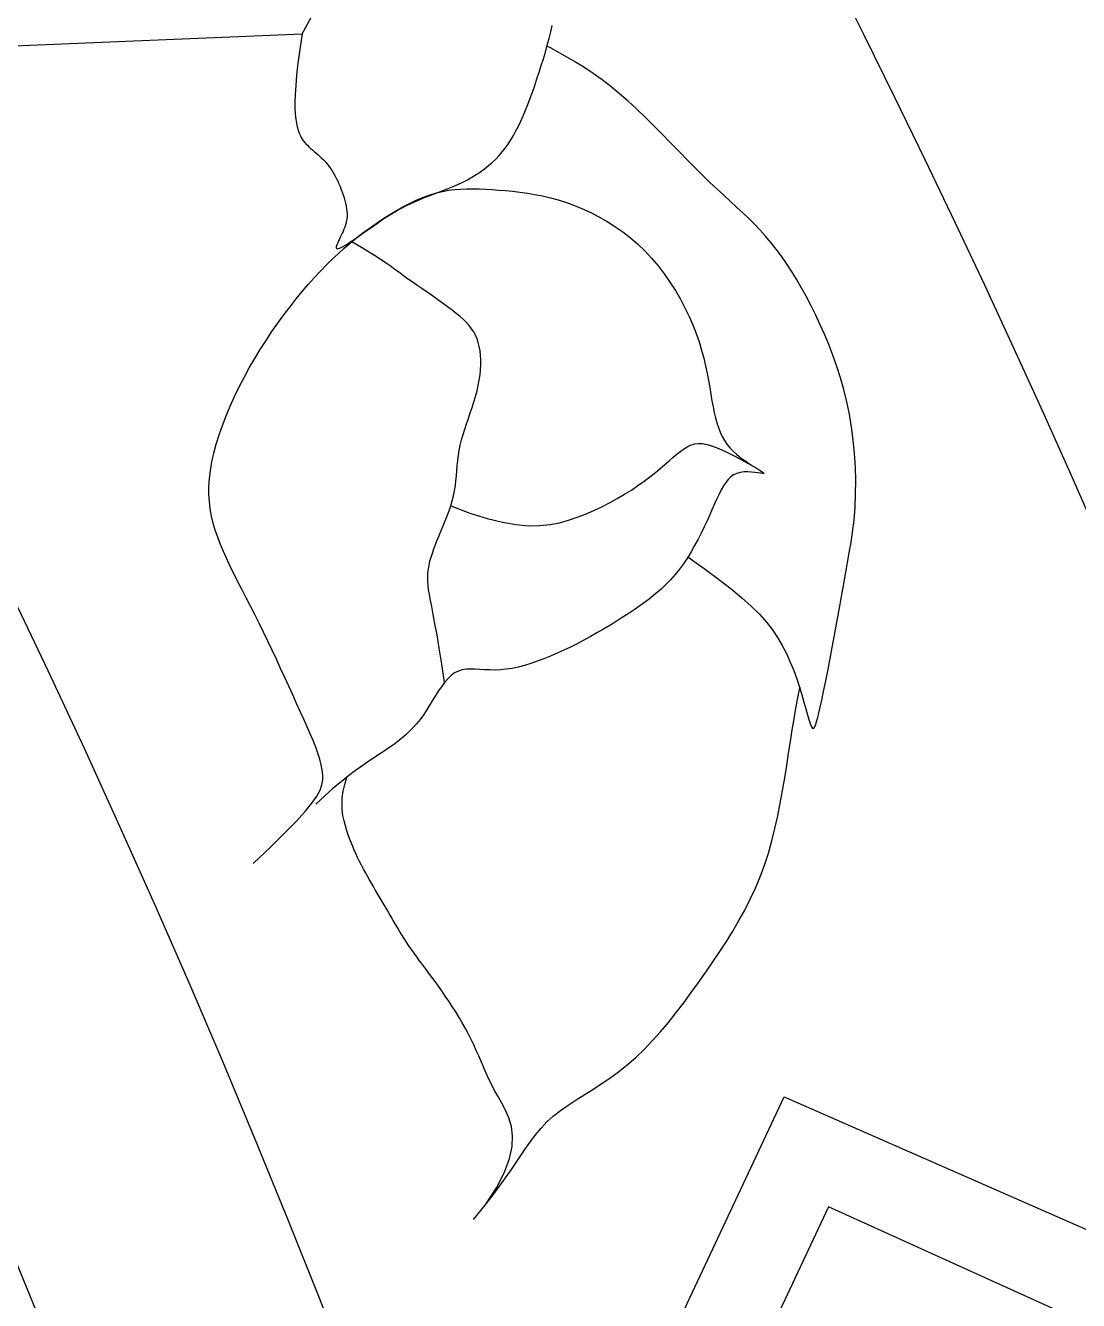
# Model space of a CAD drawing. Header units: feet. Extents: x 0 to 841, y 0 to 594.
# Drawn here: x 659.921 to 661.042, y 136.261 to 137.618 of the extents above; entities that cross this region are included whole.
import ezdxf

# ---------------------------------------------------------------- set-up
doc = ezdxf.new("R2010")
doc.units = ezdxf.units.FT
doc.header["$MEASUREMENT"] = 0
doc.layers.add('LOGO', color=7, linetype='Continuous')

# ---------------------------------------------------------------- blocks, each defined once
blk = doc.blocks.new('YOTA')
h = blk.add_hatch(color=1)
edge = h.paths.add_edge_path()
edge.add_arc((302.8865, 246.9749), 39.995, 0, 360)
edge = h.paths.add_edge_path(flags=16)
edge.add_arc((302.8865, 246.9749), 39.7003, 0, 360)
at = {"color": 2}
for p, q in [((335.7424, 264.2193), (336.7066, 265.9761)), ((333.6303, 264.131), (335.7424, 264.2193))]:
    blk.add_line(p, q, dxfattribs=at)
for points in [[(335.7424, 264.2193), (335.7345, 264.1663), (335.7284, 264.1198), (335.7238, 264.0793), (335.7206, 264.0442), (335.7187, 264.0139), (335.7179, 263.9879), (335.7181, 263.9657), (335.7192, 263.9467), (335.7209, 263.9303), (335.7232, 263.9161), (335.726, 263.9035), (335.7291, 263.8923), (335.7326, 263.8824), (335.7364, 263.8736), (335.7406, 263.8658), (335.7451, 263.8588), (335.7498, 263.8525), (335.7549, 263.8467), (335.7601, 263.8412), (335.7656, 263.836), (335.7713, 263.8308), (335.7772, 263.8257), (335.7831, 263.8205), (335.7892, 263.8153), (335.7953, 263.81), (335.8014, 263.8046), (335.8074, 263.799), (335.8134, 263.7931), (335.8192, 263.7871), (335.8249, 263.7807), (335.8303, 263.774), (335.8356, 263.767), (335.8407, 263.7597), (335.8455, 263.7521), (335.8502, 263.7442), (335.8547, 263.736), (335.8591, 263.7276), (335.8633, 263.719), (335.8673, 263.7101), (335.8712, 263.701), (335.8749, 263.6918), (335.8785, 263.6824), (335.8818, 263.6729), (335.8849, 263.6633), (335.8876, 263.6538), (335.8899, 263.6444), (335.8919, 263.6351), (335.8933, 263.626), (335.8943, 263.6171), (335.8947, 263.6085), (335.8946, 263.6002), (335.8939, 263.5923), (335.8927, 263.5847), (335.891, 263.5773), (335.889, 263.5701), (335.8867, 263.5631), (335.884, 263.5562), (335.8812, 263.5494), (335.8781, 263.5427), (335.875, 263.5361), (335.8718, 263.5295), (335.8686, 263.523), (335.8657, 263.5167), (335.8631, 263.5108), (335.8609, 263.5055), (335.8593, 263.5007), (335.8584, 263.4967), (335.8584, 263.4936), (335.8594, 263.4914), (335.8615, 263.4904), (335.8648, 263.4907), (335.8693, 263.492), (335.8749, 263.4946), (335.8816, 263.4981), (335.8894, 263.5027), (335.8982, 263.5082), (335.9079, 263.5146), (335.9184, 263.5218), (335.9299, 263.5297), (335.9421, 263.5383), (335.955, 263.5475), (335.9686, 263.5572), (335.9829, 263.5673), (335.9977, 263.5776), (336.0131, 263.588), (336.0289, 263.5984), (336.0452, 263.6086), (336.0619, 263.6185), (336.0789, 263.628), (336.0962, 263.637), (336.1137, 263.6453), (336.1313, 263.6531), (336.1491, 263.6604), (336.1669, 263.6674), (336.1846, 263.6742), (336.2023, 263.6808), (336.2198, 263.6875), (336.2371, 263.6942), (336.2541, 263.7012), (336.2708, 263.7085), (336.287, 263.7162), (336.3028, 263.7244), (336.3182, 263.7331), (336.333, 263.7422), (336.3474, 263.7517), (336.3612, 263.7617), (336.3744, 263.7722), (336.3871, 263.7832), (336.3991, 263.7946), (336.4105, 263.8066), (336.4213, 263.819), (336.4315, 263.832), (336.4411, 263.8455), (336.4503, 263.8597), (336.4591, 263.8745), (336.4676, 263.89), (336.4758, 263.9063), (336.4838, 263.9234), (336.4918, 263.9414), (336.4997, 263.9603), (336.5076, 263.98), (336.5154, 264.0006), (336.5233, 264.0219), (336.531, 264.0438), (336.5386, 264.0661), (336.5461, 264.0888), (336.5534, 264.1117), (336.5604, 264.1347), (336.5672, 264.1576), (336.5736, 264.1805), (336.5797, 264.2031), (336.5854, 264.2255), (336.5907, 264.2477)], [(337.6009, 262.4783), (337.6028, 262.4874), (337.6093, 262.5277), (337.6142, 262.5699), (337.6176, 262.6135), (337.6195, 262.6583), (337.6198, 262.7038), (337.6186, 262.7496), (337.6159, 262.7955), (337.6116, 262.8409), (337.6057, 262.8855), (337.5982, 262.929), (337.5894, 262.9713), (337.5792, 263.0125), (337.5678, 263.0525), (337.5554, 263.0913), (337.5422, 263.1289), (337.5281, 263.1654), (337.5135, 263.2006), (337.4983, 263.2347), (337.4829, 263.2675), (337.4672, 263.2992), (337.4513, 263.3297), (337.4351, 263.359), (337.4187, 263.3872), (337.4021, 263.4142), (337.3851, 263.4401), (337.3678, 263.4649), (337.3503, 263.4887), (337.3323, 263.5114), (337.3141, 263.533), (337.2954, 263.5537), (337.2763, 263.5736), (337.2568, 263.5931), (337.2366, 263.6123), (337.2159, 263.6316), (337.1945, 263.6513), (337.1723, 263.6717), (337.1493, 263.6929), (337.1255, 263.7154), (337.1007, 263.7393), (337.0749, 263.7649), (337.0483, 263.7918), (337.021, 263.8198), (336.993, 263.8486), (336.9645, 263.8776), (336.9356, 263.9067), (336.9064, 263.9355), (336.8771, 263.9635), (336.8478, 263.9905), (336.8186, 264.0162), (336.7895, 264.0402), (336.76, 264.0629), (336.7295, 264.0847), (336.6975, 264.1059), (336.6634, 264.127), (336.6265, 264.1483), (336.5864, 264.1702), (336.5727, 264.1774)], [(335.5767, 261.4052), (335.6349, 261.461), (335.6829, 261.5084), (335.7217, 261.5482), (335.7522, 261.5817), (335.7753, 261.6097), (335.7919, 261.6334), (335.8031, 261.6537), (335.8096, 261.6718), (335.8125, 261.6886), (335.8127, 261.7051), (335.8109, 261.7224), (335.8075, 261.7405), (335.8026, 261.7595), (335.7962, 261.7794), (335.7886, 261.8003), (335.7799, 261.8222), (335.7701, 261.8452), (335.7595, 261.8693), (335.7481, 261.8945), (335.7361, 261.921), (335.7236, 261.9485), (335.7106, 261.9772), (335.6973, 262.0066), (335.6836, 262.0367), (335.6696, 262.0672), (335.6554, 262.0981), (335.6409, 262.129), (335.6263, 262.1597), (335.6116, 262.1902), (335.5969, 262.2202), (335.5821, 262.2495), (335.5674, 262.2781), (335.5529, 262.3062), (335.5387, 262.3336), (335.5249, 262.3605), (335.5116, 262.3868), (335.4989, 262.4127), (335.4869, 262.4381), (335.4757, 262.463), (335.4655, 262.4876), (335.4562, 262.5118), (335.4481, 262.5358), (335.4412, 262.5597), (335.4355, 262.5837), (335.4311, 262.608), (335.4281, 262.6326), (335.4265, 262.6578), (335.4265, 262.6837), (335.4281, 262.7105), (335.4314, 262.7382), (335.4364, 262.7671), (335.4431, 262.797), (335.4514, 262.8278), (335.4611, 262.8592), (335.4722, 262.8912), (335.4846, 262.9236), (335.4983, 262.9563), (335.5131, 262.989), (335.5289, 263.0217), (335.5456, 263.0541), (335.5632, 263.0863), (335.5815, 263.1179), (335.6005, 263.1491), (335.6201, 263.1796), (335.64, 263.2094), (335.6603, 263.2384), (335.6808, 263.2666), (335.7014, 263.2938), (335.722, 263.32), (335.7426, 263.345), (335.7629, 263.3689), (335.7831, 263.3917), (335.8033, 263.4134), (335.8235, 263.4342), (335.8437, 263.4542), (335.8641, 263.4733), (335.8848, 263.4918), (335.9057, 263.5096), (335.927, 263.5269), (335.9487, 263.5438), (335.9709, 263.5603), (335.9935, 263.5763), (336.0165, 263.5917), (336.0395, 263.6064), (336.0627, 263.6203), (336.0859, 263.6333), (336.1089, 263.6451), (336.1317, 263.6558), (336.1542, 263.6652), (336.1762, 263.6731), (336.1976, 263.6796), (336.2187, 263.6847), (336.2394, 263.6885), (336.26, 263.6912), (336.2805, 263.6928), (336.3011, 263.6936), (336.3218, 263.6937), (336.3429, 263.6932), (336.3644, 263.6922), (336.3865, 263.6909), (336.4092, 263.6894), (336.4326, 263.6876), (336.4566, 263.6853), (336.4811, 263.6825), (336.5062, 263.679), (336.5318, 263.6747), (336.5579, 263.6695), (336.5843, 263.6633), (336.6112, 263.656), (336.6384, 263.6474), (336.6659, 263.6374), (336.6936, 263.626), (336.7213, 263.6132), (336.7489, 263.599), (336.7763, 263.5833), (336.8032, 263.5662), (336.8297, 263.5476), (336.8555, 263.5275), (336.8805, 263.5059), (336.9046, 263.4828), (336.9276, 263.4583), (336.9495, 263.4324), (336.9702, 263.4054), (336.9897, 263.3775), (337.008, 263.3489), (337.025, 263.3199), (337.0406, 263.2905), (337.0548, 263.2611), (337.0675, 263.2318), (337.0788, 263.2029), (337.0885, 263.1745), (337.0969, 263.1467), (337.1042, 263.1196), (337.1103, 263.0933), (337.1157, 263.0677), (337.1204, 263.0431), (337.1246, 263.0194), (337.1284, 262.9967), (337.1321, 262.975), (337.1359, 262.9545), (337.1398, 262.9352), (337.1441, 262.917), (337.1488, 262.8999), (337.1541, 262.8837), (337.16, 262.8685), (337.1667, 262.8541), (337.1744, 262.8405), (337.1831, 262.8276), (337.1929, 262.8153), (337.204, 262.8035), (337.2164, 262.7923), (337.2297, 262.7816), (337.2434, 262.7717), (337.257, 262.7625), (337.27, 262.7542), (337.2819, 262.7468), (337.2922, 262.7405), (337.3004, 262.7354), (337.306, 262.7316), (337.3086, 262.7292), (337.3077, 262.7281), (337.3037, 262.7281), (337.297, 262.729), (337.2882, 262.7303), (337.2777, 262.7317), (337.266, 262.7329), (337.2536, 262.7335), (337.2409, 262.7332), (337.2284, 262.7317), (337.2166, 262.7286), (337.2058, 262.7236), (337.196, 262.7168), (337.1871, 262.7082), (337.1788, 262.698), (337.1709, 262.6863), (337.1634, 262.673), (337.1561, 262.6584), (337.1486, 262.6425), (337.141, 262.6254), (337.1331, 262.6071), (337.1246, 262.5879), (337.1155, 262.5679), (337.1059, 262.5472), (337.0957, 262.5262), (337.0849, 262.505), (337.0735, 262.4837), (337.0615, 262.4627), (337.0488, 262.4422), (337.0356, 262.4222), (337.0216, 262.4032), (337.007, 262.3851), (336.9918, 262.3679), (336.9759, 262.3516), (336.9594, 262.3361), (336.9423, 262.3211), (336.9246, 262.3067), (336.9064, 262.2928), (336.8876, 262.2791), (336.8682, 262.2657), (336.8483, 262.2524), (336.8279, 262.2391), (336.807, 262.2259), (336.7857, 262.2128), (336.764, 262.1999), (336.7421, 262.1872), (336.7199, 262.1747), (336.6975, 262.1626), (336.6749, 262.1508), (336.6523, 262.1395), (336.6296, 262.1286), (336.6069, 262.1182), (336.5843, 262.1084), (336.5619, 262.0994), (336.5397, 262.0911), (336.5178, 262.0836), (336.4963, 262.0771), (336.4752, 262.0716), (336.4546, 262.0672), (336.4346, 262.064), (336.4152, 262.0621), (336.3966, 262.0615), (336.3786, 262.0618), (336.3614, 262.0627), (336.3449, 262.0637), (336.329, 262.0646), (336.3138, 262.0648), (336.2993, 262.064), (336.2855, 262.0618), (336.2723, 262.0578), (336.2597, 262.0516), (336.2477, 262.0429), (336.2363, 262.032), (336.2253, 262.0192), (336.2147, 262.0049), (336.2042, 261.9894), (336.194, 261.9732), (336.1838, 261.9566), (336.1736, 261.9399), (336.1632, 261.9235), (336.1526, 261.9078), (336.1417, 261.893), (336.1305, 261.8792), (336.1188, 261.8662), (336.1066, 261.8538), (336.0939, 261.8419), (336.0805, 261.8305), (336.0666, 261.8193), (336.0519, 261.8083), (336.0365, 261.7973), (336.0203, 261.7861), (336.0031, 261.7748), (335.985, 261.7628), (335.9658, 261.7499), (335.9453, 261.7358), (335.9234, 261.7202), (335.9, 261.7026), (335.8749, 261.6828), (335.8481, 261.6604), (335.8194, 261.6352), (335.7887, 261.6067)], [(336.2253, 262.0192), (336.216, 262.0819), (336.2076, 262.1354), (336.1999, 262.1806), (336.193, 262.2186), (336.187, 262.2502), (336.1818, 262.2766), (336.1774, 262.2986), (336.1738, 262.3172), (336.1712, 262.3335), (336.1694, 262.3483), (336.1684, 262.3625), (336.1684, 262.3765), (336.1691, 262.3901), (336.1706, 262.4037), (336.1729, 262.4171), (336.1759, 262.4307), (336.1796, 262.4444), (336.184, 262.4583), (336.189, 262.4726), (336.1946, 262.4873), (336.2007, 262.5025), (336.2072, 262.5182), (336.214, 262.5343), (336.2209, 262.5507), (336.2278, 262.5674), (336.2344, 262.5843), (336.2407, 262.6014), (336.2465, 262.6185), (336.2516, 262.6357), (336.2559, 262.6528), (336.2594, 262.6698), (336.262, 262.6868), (336.2641, 262.7037), (336.2657, 262.7206), (336.2672, 262.7375), (336.2687, 262.7545), (336.2704, 262.7716), (336.2724, 262.7889), (336.2751, 262.8063), (336.2785, 262.8239), (336.2828, 262.8418), (336.288, 262.8599), (336.2937, 262.8781), (336.2998, 262.8965), (336.3063, 262.9151), (336.3127, 262.9336), (336.3191, 262.9522), (336.3252, 262.9708), (336.3308, 262.9894), (336.3358, 263.0079), (336.3399, 263.0262), (336.3433, 263.0444), (336.3458, 263.0622), (336.3474, 263.0798), (336.3483, 263.0968), (336.3483, 263.1133), (336.3474, 263.1293), (336.3457, 263.1445), (336.3432, 263.1589), (336.3398, 263.1725), (336.3356, 263.1852), (336.3305, 263.1971), (336.3244, 263.2084), (336.3173, 263.2192), (336.3092, 263.2297), (336.2999, 263.2399), (336.2895, 263.2502), (336.2779, 263.2606), (336.2651, 263.2712), (336.2509, 263.2823), (336.2354, 263.2939), (336.2189, 263.306), (336.2016, 263.3183), (336.184, 263.3307), (336.1662, 263.343), (336.1486, 263.3552), (336.1315, 263.367), (336.1153, 263.3782), (336.1002, 263.3888), (336.0865, 263.3985), (336.0744, 263.4073), (336.0633, 263.4156), (336.0523, 263.4237), (336.0406, 263.4321), (336.0275, 263.4413), (336.012, 263.4517), (335.9935, 263.4638), (335.971, 263.4779), (335.9439, 263.4945), (335.9111, 263.5141)], [(336.2465, 262.6185), (336.3114, 262.594), (336.3696, 262.5756), (336.4216, 262.5627), (336.4683, 262.5547), (336.5103, 262.5511), (336.5483, 262.5514), (336.583, 262.5549), (336.6152, 262.5611), (336.6455, 262.5695), (336.6746, 262.5795), (336.7032, 262.5906), (336.7311, 262.6027), (336.7585, 262.6155), (336.785, 262.629), (336.8107, 262.643), (336.8353, 262.6574), (336.8589, 262.672), (336.8813, 262.6869), (336.9024, 262.7017), (336.922, 262.7165), (336.9402, 262.7309), (336.9571, 262.745), (336.9727, 262.7586), (336.9873, 262.7714), (337.001, 262.7834), (337.014, 262.7944), (337.0265, 262.8042), (337.0386, 262.8127), (337.0504, 262.8197), (337.0622, 262.8251), (337.0741, 262.8287), (337.0868, 262.8303), (337.1006, 262.8297), (337.1164, 262.8267), (337.1345, 262.8211), (337.1556, 262.8127), (337.1804, 262.8012), (337.2093, 262.7866), (337.2429, 262.7685), (337.2819, 262.7468)], [(337.0509, 262.4456), (337.1061, 262.4061), (337.1545, 262.3701), (337.1969, 262.337), (337.2337, 262.3065), (337.2655, 262.2778), (337.293, 262.2505), (337.3167, 262.2241), (337.3372, 262.1981), (337.355, 262.1719), (337.3708, 262.1451), (337.385, 262.1171), (337.3978, 262.0885), (337.4093, 262.0597), (337.4196, 262.0311), (337.4287, 262.0033), (337.4368, 261.9768), (337.444, 261.952), (337.4502, 261.9296), (337.4557, 261.9098), (337.4606, 261.8934), (337.4648, 261.8806), (337.4685, 261.8714), (337.4718, 261.8658), (337.475, 261.8637), (337.4779, 261.8648), (337.4809, 261.8692), (337.4839, 261.8767), (337.4871, 261.8872), (337.4907, 261.9006), (337.4947, 261.9168), (337.4992, 261.936), (337.5046, 261.9593), (337.5109, 261.9884), (337.5184, 262.0247), (337.5273, 262.0697), (337.5379, 262.1249), (337.5503, 262.1919), (337.5649, 262.2721), (337.5816, 262.3671), (337.6009, 262.4783)], [(336.3231, 260.1979), (336.3627, 260.2464), (336.3969, 260.2906), (336.4264, 260.3309), (336.4521, 260.3677), (336.4748, 260.4011), (336.4953, 260.4315), (336.5146, 260.4592), (336.5333, 260.4846), (336.5525, 260.5078), (336.5728, 260.5291), (336.595, 260.549), (336.6189, 260.5678), (336.6444, 260.5858), (336.6712, 260.6034), (336.699, 260.621), (336.7277, 260.6389), (336.7568, 260.6576), (336.7862, 260.6775), (336.8157, 260.6988), (336.8449, 260.722), (336.8738, 260.7473), (336.9021, 260.7747), (336.93, 260.8038), (336.9574, 260.8345), (336.9844, 260.8664), (337.0108, 260.8994), (337.0367, 260.9332), (337.0621, 260.9676), (337.0871, 261.0022), (337.1115, 261.037), (337.1353, 261.0717), (337.1586, 261.1063), (337.1811, 261.1411), (337.2028, 261.1761), (337.2236, 261.2115), (337.2434, 261.2475), (337.262, 261.2842), (337.2794, 261.3216), (337.2955, 261.3601), (337.3102, 261.3996), (337.3234, 261.4403), (337.3352, 261.482), (337.3458, 261.5245), (337.3553, 261.5674), (337.3639, 261.6104), (337.3717, 261.6534), (337.3789, 261.6961), (337.3856, 261.7382), (337.392, 261.7794), (337.3982, 261.8196), (337.4044, 261.8583), (337.4106, 261.8958), (337.417, 261.932), (337.4236, 261.967), (337.4307, 262.0007), (337.4316, 262.0046)], [(336.3627, 260.2464), (336.4014, 260.3056), (336.4286, 260.358), (336.4459, 260.4044), (336.4547, 260.4454), (336.4563, 260.4817), (336.4522, 260.5138), (336.4438, 260.5425), (336.4325, 260.5684), (336.4197, 260.5922), (336.4069, 260.6145), (336.3951, 260.6359), (336.3845, 260.6566), (336.3748, 260.6766), (336.3658, 260.6962), (336.3573, 260.7153), (336.3492, 260.7341), (336.3412, 260.7527), (336.3331, 260.7712), (336.3247, 260.7897), (336.3158, 260.8082), (336.3063, 260.8269), (336.2962, 260.8458), (336.2855, 260.8646), (336.2745, 260.8834), (336.2631, 260.902), (336.2515, 260.9203), (336.2397, 260.9383), (336.228, 260.9558), (336.2163, 260.9729), (336.2047, 260.9893), (336.1934, 261.005), (336.1823, 261.0201), (336.1715, 261.0346), (336.161, 261.0486), (336.1507, 261.0622), (336.1408, 261.0754), (336.1311, 261.0884), (336.1218, 261.1011), (336.1128, 261.1137), (336.1042, 261.1262), (336.0959, 261.1387), (336.0879, 261.1511), (336.0802, 261.1636), (336.0727, 261.1759), (336.0655, 261.1882), (336.0584, 261.2004), (336.0515, 261.2124), (336.0446, 261.2244), (336.0379, 261.2362), (336.0311, 261.2479), (336.0244, 261.2593), (336.0176, 261.2707), (336.0109, 261.282), (336.0041, 261.2932), (335.9974, 261.3044), (335.9906, 261.3157), (335.9839, 261.327), (335.9772, 261.3385), (335.9704, 261.3502), (335.9637, 261.3621), (335.957, 261.3742), (335.9503, 261.3866), (335.9436, 261.3994), (335.937, 261.4125), (335.9305, 261.4259), (335.9241, 261.4397), (335.9178, 261.454), (335.9116, 261.4687), (335.9056, 261.4839), (335.8998, 261.4996), (335.8942, 261.5158), (335.889, 261.5326), (335.8845, 261.55), (335.881, 261.5683), (335.8787, 261.5873), (335.8779, 261.6073), (335.8787, 261.6283), (335.8816, 261.6504), (335.8867, 261.6736), (335.8943, 261.6981)]]:
    blk.add_lwpolyline(points, dxfattribs=at)
for points in [[(340.3206, 254.6597), (339.4231, 253.3135), (338.1183, 254.2021, 0.036222), (336.7199, 259.2137), (337.3768, 260.6142), (338.837, 259.9734, -0.036146)], [(338.6025, 259.7538), (337.527, 260.2404), (337.0382, 259.1984, -0.034551), (338.3831, 254.3783), (339.3478, 253.7213), (340.0089, 254.713, 0.034551)]]:
    blk.add_lwpolyline(points, format="xyb", close=True, dxfattribs=at)
at = {"color": 1}
for centre, radius in [((302.8815, 246.9749), 40.0001), ((302.8815, 246.9749), 40), ((302.8865, 246.9749), 39.995)]:
    blk.add_circle(centre, radius, dxfattribs=at)
at = {"color": 2}
for radius in [39.7003, 38.793]:
    blk.add_circle((302.8865, 246.9749), radius, dxfattribs=at)
for radius, start, end in [(35.3718, 329.5552, 29.02827), (34.4645, 331.24694, 27.33654)]:
    blk.add_arc((302.8865, 246.9749), radius, start, end, dxfattribs=at)

msp = doc.modelspace()

# ---------------------------------------------------------------- linework, layer by layer
at = {"layer": 'LOGO', "color": 1}
msp.add_circle((649.9138, 132.2024), 12.5548, dxfattribs=at)

# ---------------------------------------------------------------- block references
at = {"layer": 'LOGO', "xscale": 0.3139103563735262, "yscale": 0.3139103563735262, "zscale": 0.3139103563735262}
msp.add_blockref('YOTA', (554.8225, 54.668), dxfattribs=at)

doc.saveas('drawing.dxf')
